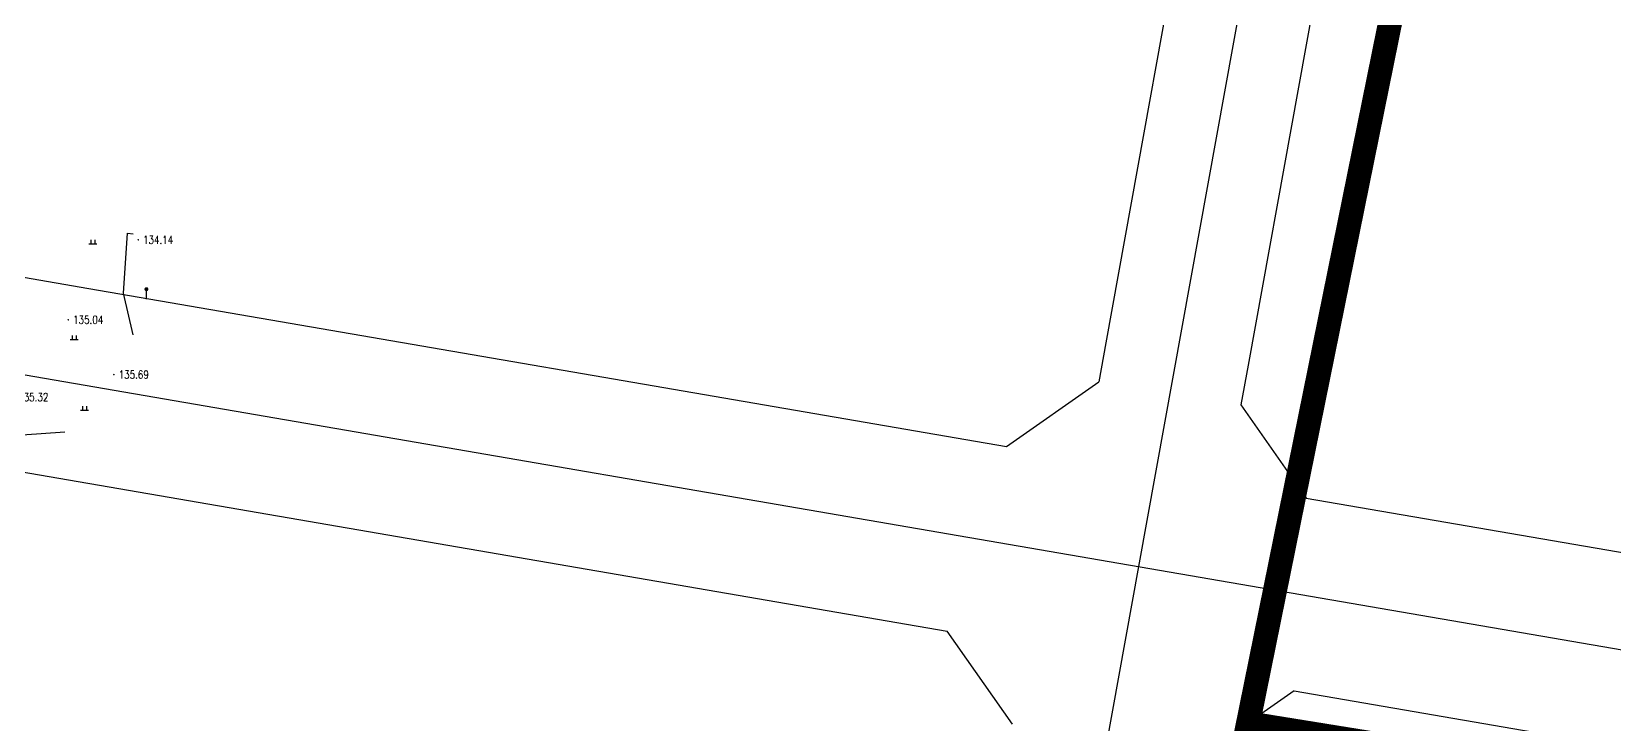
# Model space of a CAD drawing. Extents: x 529262 to 576451, y 2694391 to 2717535.
# Drawn here: x 562826.1 to 563023.8, y 2710627.5 to 2710714 of the extents above; entities that cross this region are included whole.
import ezdxf
from ezdxf.enums import TextEntityAlignment as Align
from ezdxf.xclip import XClip

# ---------------------------------------------------------------- set-up
doc = ezdxf.new("R2010")
doc.units = 0
doc.header["$XCLIPFRAME"] = 0
for name, color, linetype in [('GCD', 8, 'Continuous'), ('PP-COM', 7, 'Continuous'), ('RD-中线', 40, 'Continuous'), ('RD-红线', 7, 'Continuous'), ('ZBTZ', 8, 'Continuous')]:
    doc.layers.add(name, color=color, linetype=linetype)
doc.styles.add('HZ', font='rs.shx', dxfattribs={"width": 0.8, "bigfont": 'hztxt.shx'})
doc.linetypes.add('1161', pattern='A,0,[149,AAA.SHX,S=0.15,R=0,X=0,Y=0],-1.6', length=1.6)

# ---------------------------------------------------------------- blocks, each defined once
blk = doc.blocks.new('A$C19FD0107')
at = {"layer": 'RD-中线', "color": 8, "linetype": 'Continuous', "flags": 128}
for points in [[(-8013.11, 16369.92), (-8033.63, 16256.59)], [(-8319.85, 16305.85), (-7600.23, 16181.99)], [(-8033.63, 16256.59), (-8094.49, 15920.48)]]:
    blk.add_lwpolyline(points, dxfattribs=at)
at = {"layer": 'RD-红线', "color": 8, "linetype": 'Continuous', "flags": 128}
for points in [[(-8025.02, 16354.65), (-8025.92, 16349.69), (-8037.71, 16284.56), (-8038.59, 16279.68)], [(-8007.34, 16351.25), (-8019.92, 16281.76), (-8020.82, 16276.8)], [(-8194.35, 16296.43), (-8164.78, 16291.34)], [(-8319.46, 16293.61), (-8057.53, 16248.53)], [(-8164.78, 16291.34), (-8050.13, 16271.6)], [(-8012.68, 16265.16), (-7916.22, 16248.56)], [(-8014.17, 16241.06), (-7772.61, 16199.49)]]:
    blk.add_lwpolyline(points, dxfattribs=at)
at = {"layer": 'RD-红线', "color": 8, "linetype": 'Continuous'}
for points in [[(-8050.13, 16271.6), (-8038.59, 16279.68, 0.411671)], [(-8020.82, 16276.8), (-8012.68, 16265.16, 0.416761)]]:
    blk.add_lwpolyline(points, format="xyb", dxfattribs=at)
at = {"layer": 'RD-红线', "color": 8}
for points in [[(-8049.39, 16236.89), (-8057.53, 16248.53, 0.416761)], [(-8014.17, 16241.06), (-8025.71, 16232.99, 0.411671)]]:
    blk.add_lwpolyline(points, format="xyb", dxfattribs=at)
blk = doc.blocks.new('gc165')
at = {"color": 8}
blk.add_line((0, 0), (0, 2), dxfattribs=at)
at = {"color": 8, "const_width": 0.5}
blk.add_lwpolyline([(-0.25, 2.5, 1), (0.25, 2.5, 1)], format="xyb", close=True, dxfattribs=at)
blk = doc.blocks.new('gc119')
at = {"color": 8}
for p, q in [((-1, 0), (1, 0)), ((-0.5, 1), (-0.5, 0)), ((0.5, 1), (0.5, 0))]:
    blk.add_line(p, q, dxfattribs=at)
blk = doc.blocks.new('GC200')
at = {"linetype": 'Continuous', "const_width": 0.2, "flags": 128}
blk.add_lwpolyline([(-0.1, 0, 1), (0.1, 0, 1)], format="xyb", close=True, dxfattribs=at)

msp = doc.modelspace()

# ---------------------------------------------------------------- linework, layer by layer
at = {"layer": 'PP-COM', "color": 8, "const_width": 3}
msp.add_lwpolyline([(563417.341, 2710556.693), (562978.055, 2710627.629), (563025.329, 2710860.726), (563456.913, 2710785.203), (563417.116, 2710556.733)], dxfattribs=at)
at = {"layer": 'ZBTZ', "linetype": '1161'}
for points in [[(562838.764, 2710676.164), (562837.559, 2710681.35), (562838.054, 2710688.843), (562838.773, 2710688.765)], [(562812.386, 2710662.783), (562830.22, 2710664.039)]]:
    msp.add_lwpolyline(points, dxfattribs=at)

# ---------------------------------------------------------------- block references
at = {"layer": 'GCD', "linetype": 'Continuous'}
ref = msp.add_blockref('GC200', (562839.391, 2710688.013, 134.141), dxfattribs=dict(at, xscale=0.5, yscale=0.5))
ref.add_attrib('height', '134.14', dxfattribs={"linetype": 'Continuous', "height": 1, "style": 'HZ', "width": 0.8}).set_placement((562839.991, 2710688.013, 134.141), align=Align.MIDDLE_LEFT)
ref = msp.add_blockref('GC200', (562830.647, 2710678.029, 135.044), dxfattribs=dict(at, xscale=0.5, yscale=0.5))
ref.add_attrib('height', '135.04', dxfattribs={"linetype": 'Continuous', "height": 1, "style": 'HZ', "width": 0.8}).set_placement((562831.247, 2710678.029, 135.044), align=Align.MIDDLE_LEFT)
ref = msp.add_blockref('GC200', (562836.343, 2710671.179, 135.689), dxfattribs=dict(at, xscale=0.5, yscale=0.5, zscale=0.5))
ref.add_attrib('height', '135.69', dxfattribs={"linetype": 'Continuous', "height": 1, "style": 'HZ', "width": 0.8}).set_placement((562836.943, 2710671.179, 135.689), align=Align.MIDDLE_LEFT)
ref = msp.add_blockref('GC200', (562823.79, 2710668.359, 135.32), dxfattribs=dict(at, xscale=0.5, yscale=0.5))
ref.add_attrib('height', '135.32', dxfattribs={"linetype": 'Continuous', "height": 1, "style": 'HZ', "width": 0.8}).set_placement((562824.39, 2710668.359, 135.32), align=Align.MIDDLE_LEFT)
at = {"layer": 'PP-COM'}
ref = msp.add_blockref('A$C19FD0107', (570997.993, 2694390.603), dxfattribs=at)
XClip(ref).set_block_clipping_path([(-9366.4383134884, 14428.6043910822), (-3328.4480743363, 17452.7484863754)])
at = {"layer": 'ZBTZ', "linetype": 'Continuous', "xscale": 0.5, "yscale": 0.5}
for name, p in [('gc119', (562833.699, 2710687.506)), ('gc165', (562840.409, 2710680.598)), ('gc119', (562831.387, 2710675.555)), ('gc119', (562832.664, 2710666.731))]:
    msp.add_blockref(name, p, dxfattribs=at)

doc.saveas('drawing.dxf')
